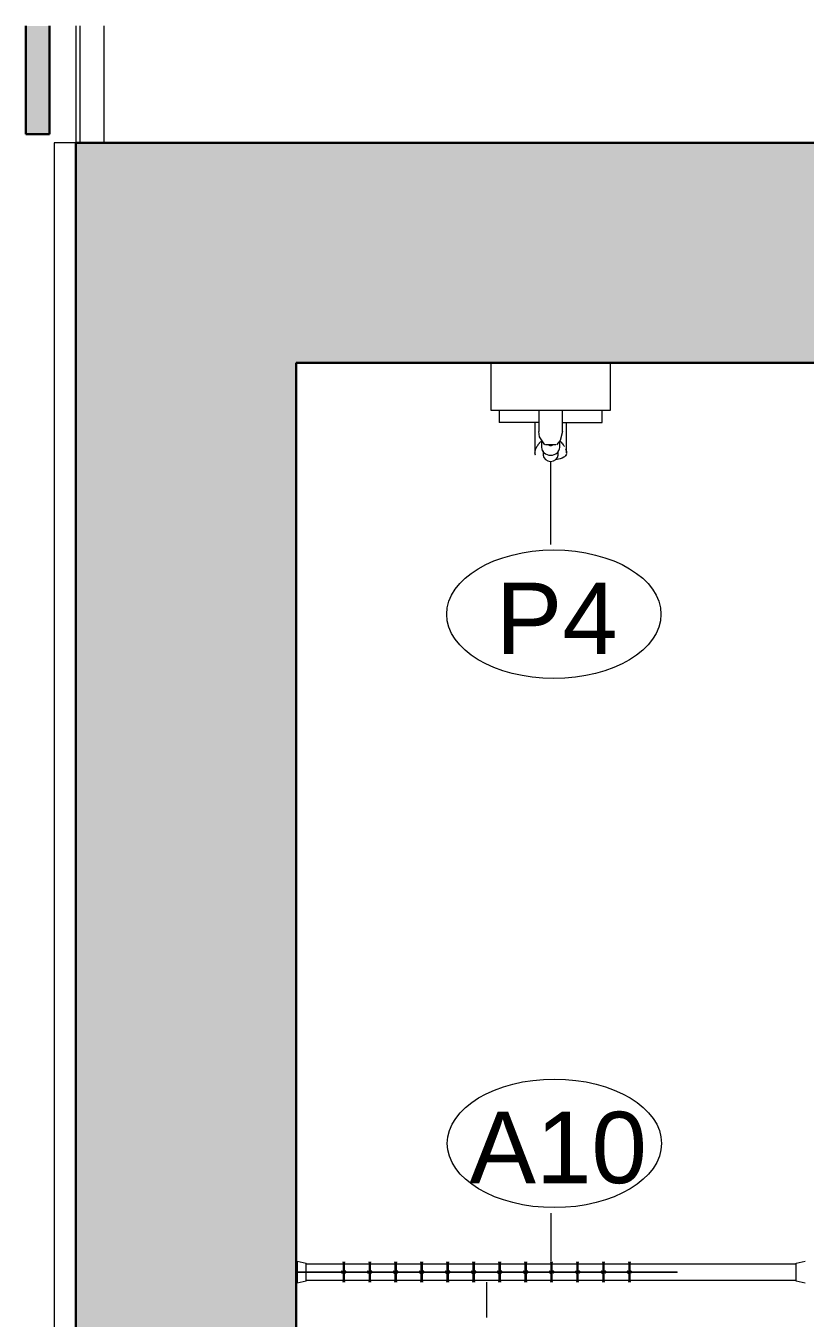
# Model space of a CAD drawing. Header units: inches. Extents: x 828 to 2906, y -227 to 506.
# Drawn here: x 1849.2 to 1898.3, y 406.8 to 488.3 of the extents above; entities that cross this region are included whole.
import ezdxf

# ---------------------------------------------------------------- set-up
doc = ezdxf.new("R2010")
doc.units = ezdxf.units.IN
doc.header["$MEASUREMENT"] = 0
for name, color, linetype, lineweight in [('A-FLOR', 192, 'Continuous', 18), ('A-FLOR-HRAL', 11, 'Continuous', 9), ('A-WALL', 113, 'Continuous', 18), ('A-WALL-PATT', 111, 'Continuous', 18), ('G-IMPT', 8, 'Continuous', 9), ('P-SANR-FIXT', 6, 'Continuous', 9), ('P-SANR-FIXT-IDEN', 2, 'Continuous', 9)]:
    doc.layers.add(name, color=color, linetype=linetype, lineweight=lineweight)
doc.styles.add('Swis721 Lt BT', font='swissl.ttf', dxfattribs={"height": 4.5})

# ---------------------------------------------------------------- blocks, each defined once
blk = doc.blocks.new('458B-T - 458B-T-7097719-FIRST FLOOR CONSTRUCTION - TOILETS AND SHOWERS 118')
at = {"layer": 'G-IMPT'}
for p, q in [((-1008.663, 464.036), (-1008.663, 463.286)), ((-1002.163, 463.286), (-1002.163, 464.036)), ((-1006.176, 463.286), (-1008.663, 463.286)), ((-1006.42, 463.286), (-1006.42, 461.375)), ((-1004.65, 463.286), (-1002.163, 463.286)), ((-1004.405, 461.372), (-1004.405, 463.286))]:
    blk.add_line(p, q, dxfattribs=at)
at = {"layer": 'G-IMPT', "flags": 128}
blk.add_lwpolyline([(-1004.413, 461.271), (-1004.431, 461.224), (-1004.449, 461.198), (-1004.457, 461.189), (-1004.466, 461.18), (-1004.476, 461.17), (-1004.487, 461.159), (-1004.5, 461.148), (-1004.515, 461.137), (-1004.549, 461.113), (-1004.59, 461.087), (-1004.692, 461.035), (-1004.821, 460.986), (-1005.118, 460.926)], dxfattribs=at)
at = {"layer": 'G-IMPT'}
for points, knots in [([(-1006.144, 461.948), (-1006.155, 461.935), (-1006.178, 461.907), (-1006.223, 461.848), (-1006.277, 461.769), (-1006.331, 461.675), (-1006.369, 461.593), (-1006.397, 461.521), (-1006.414, 461.454), (-1006.421, 461.395), (-1006.42, 461.345), (-1006.415, 461.309), (-1006.41, 461.291), (-1006.407, 461.282), (-1006.406, 461.281)], [-0.5714286, -0.5714286, -0.5714286, -0.5714286, -0.5535714, -0.5357143, -0.5, -0.4642857, -0.4285714, -0.3928571, -0.3571429, -0.3214286, -0.2857143, -0.25, -0.2142857, -0.2098497, -0.2098497, -0.2098497, -0.2098497]), ([(-1005.98, 462.128), (-1005.987, 462.121), (-1006.019, 462.089), (-1006.063, 462.042), (-1006.11, 461.989), (-1006.132, 461.962), (-1006.144, 461.949)], [-0.65409006, -0.65409006, -0.65409006, -0.65409006, -0.64285714, -0.60714286, -0.58928571, -0.57168036, -0.57168036, -0.57168036, -0.57168036]), ([(-1004.843, 462.129), (-1004.828, 462.115), (-1004.783, 462.07), (-1004.706, 461.984), (-1004.634, 461.892), (-1004.584, 461.821), (-1004.562, 461.787), (-1004.551, 461.77)], [-0.6462169, -0.6462169, -0.6462169, -0.6462169, -0.625, -0.5833333, -0.5416667, -0.5208333, -0.5, -0.5, -0.5, -0.5]), ([(-1006.405, 461.277), (-1006.403, 461.272), (-1006.399, 461.264), (-1006.393, 461.253), (-1006.388, 461.245), (-1006.386, 461.241)], [-0.20302465, -0.20302465, -0.20302465, -0.20302465, -0.17857143, -0.16071429, -0.14285714, -0.14285714, -0.14285714, -0.14285714]), ([(-1004.441, 461.241), (-1004.443, 461.237), (-1004.452, 461.223), (-1004.465, 461.208), (-1004.476, 461.196), (-1004.479, 461.194)], [-0.14089311, -0.14089311, -0.14089311, -0.14089311, -0.125, -0.08333333, -0.07192385, -0.07192385, -0.07192385, -0.07192385]), ([(-1004.468, 461.617), (-1004.461, 461.6), (-1004.439, 461.549), (-1004.415, 461.473), (-1004.405, 461.4), (-1004.405, 461.356), (-1004.408, 461.335), (-1004.409, 461.327)], [-0.4378238, -0.4378238, -0.4378238, -0.4378238, -0.4166667, -0.375, -0.3333333, -0.2916667, -0.2611706, -0.2611706, -0.2611706, -0.2611706])]:
    blk.add_open_spline(points, degree=3, knots=knots, dxfattribs=at)
blk.add_open_spline([(-1004.419, 461.287), (-1004.422, 461.278), (-1004.426, 461.269), (-1004.43, 461.26)], degree=3, dxfattribs=at)
at = {"layer": 'P-SANR-FIXT'}
for p, q in [((-1009.163, 464.036), (-1009.163, 467.036)), ((-1001.663, 467.036), (-1001.663, 464.036)), ((-1001.663, 464.036), (-1009.163, 464.036)), ((-1006.164, 464.036), (-1006.164, 462.716)), ((-1004.662, 462.716), (-1004.662, 464.036)), ((-1005.982, 462.115), (-1005.982, 461.708)), ((-1005.762, 461.919), (-1005.788, 461.874)), ((-1005.413, 461.874), (-1005.738, 461.874)), ((-1005.088, 461.874), (-1005.413, 461.874)), ((-1004.844, 461.708), (-1004.844, 462.114)), ((-1005.876, 461.485), (-1005.876, 461.223)), ((-1004.95, 461.223), (-1004.95, 461.485))]:
    blk.add_line(p, q, dxfattribs=at)
at = {"layer": 'P-SANR-FIXT', "flags": 128}
for points in [[(-1005.788, 461.874), (-1006.112, 462.378), (-1006.164, 462.716)], [(-1004.662, 462.716), (-1004.821, 462.138), (-1005.038, 461.874)]]:
    blk.add_lwpolyline(points, dxfattribs=at)
at = {"layer": 'P-SANR-FIXT'}
for centre, major_axis, start_param, end_param in [((-1005.413, 462.328), (-0.569, 0), 1.357715, 1.570796), ((-1005.413, 462.339), (0.547, 0), 4.666888, 4.712389), ((-1005.413, 462.339), (0.547, 0), 4.712389, 4.75789), ((-1005.413, 462.328), (0.569, 0), 4.712389, 4.92547), ((-1005.413, 461.708), (0.569, 0), 3.141593, 4.712389), ((-1005.413, 461.223), (0.463, 0), 3.141593, 4.712389), ((-1005.413, 461.708), (0.569, 0), 4.712389, 6.283185), ((-1005.413, 461.223), (0.463, 0), 4.712389, 6.283185)]:
    blk.add_ellipse(centre, major_axis=major_axis, ratio=0.866148, start_param=start_param, end_param=end_param, dxfattribs=at)
blk = doc.blocks.new('Top Rail Type - Top Rail_Internal_-7164029-FIRST FLOOR CONSTRUCTION - TOILETS AND SHOWERS 118')
at = {"layer": 'A-FLOR-HRAL'}
for p, q in [((-1035.072, 488.279), (-1035.072, 480.911)), ((-1033.572, 488.279), (-1033.572, 480.911))]:
    blk.add_line(p, q, dxfattribs=at)
blk = doc.blocks.new('Accessory_Shower_Bobrick_Vinyl-Shower-Curtain - 70 Wide-7268769-FIRST FLOOR CONSTRUCTION - TOILETS AND SHOWERS 118')
at = {"layer": 'P-SANR-FIXT'}
for p, q in [((-12, 0.016), (-9.044, 0.016)), ((-9.137, 0.057), (-9.137, 0.016)), ((-9.137, 0.057), (-9.046, 0.057)), ((-9.119, 0.057), (-9.137, 0.057)), ((-9.046, 0.608), (-9.046, 0.652)), ((-9.046, 0.608), (-9.046, 0.501)), ((-9.046, 0.415), (-9.046, 0.143)), ((-8.964, 0.057), (-8.863, 0.057)), ((-8.957, 0.016), (-7.408, 0.016)), ((-8.953, 0.652), (-8.953, 0.608)), ((-8.953, 0.113), (-8.953, 0.608)), ((-8.953, 0.113), (-8.953, 0.055)), ((-8.863, 0.057), (-8.881, 0.057)), ((-8.863, 0.016), (-8.863, 0.057)), ((-7.501, 0.057), (-7.501, 0.016)), ((-7.501, 0.057), (-7.41, 0.057)), ((-7.483, 0.057), (-7.501, 0.057)), ((-7.41, 0.608), (-7.41, 0.652)), ((-7.41, 0.608), (-7.41, 0.501)), ((-7.41, 0.415), (-7.41, 0.143)), ((-7.327, 0.057), (-7.226, 0.057)), ((-7.32, 0.016), (-5.772, 0.016)), ((-7.316, 0.652), (-7.316, 0.608)), ((-7.316, 0.113), (-7.316, 0.608)), ((-7.316, 0.113), (-7.316, 0.055)), ((-7.226, 0.057), (-7.245, 0.057)), ((-7.226, 0.016), (-7.226, 0.057)), ((-5.865, 0.057), (-5.865, 0.016)), ((-5.865, 0.057), (-5.773, 0.057)), ((-5.846, 0.057), (-5.865, 0.057)), ((-5.774, 0.608), (-5.774, 0.652)), ((-5.774, 0.608), (-5.774, 0.501)), ((-5.774, 0.415), (-5.774, 0.143)), ((-5.691, 0.057), (-5.59, 0.057)), ((-5.684, 0.016), (-4.135, 0.016)), ((-5.68, 0.652), (-5.68, 0.608)), ((-5.68, 0.113), (-5.68, 0.608)), ((-5.68, 0.113), (-5.68, 0.055)), ((-5.59, 0.057), (-5.608, 0.057)), ((-5.59, 0.016), (-5.59, 0.057)), ((-4.228, 0.057), (-4.228, 0.016)), ((-4.228, 0.057), (-4.137, 0.057)), ((-4.21, 0.057), (-4.228, 0.057)), ((-4.137, 0.608), (-4.137, 0.652)), ((-4.137, 0.608), (-4.137, 0.501)), ((-4.137, 0.415), (-4.137, 0.143)), ((-4.055, 0.057), (-3.954, 0.057)), ((-4.048, 0.016), (-2.499, 0.016)), ((-4.043, 0.652), (-4.043, 0.608)), ((-4.043, 0.113), (-4.043, 0.608)), ((-4.043, 0.113), (-4.043, 0.055)), ((-3.954, 0.057), (-3.972, 0.057)), ((-3.954, 0.016), (-3.954, 0.057)), ((-2.592, 0.057), (-2.592, 0.016)), ((-2.592, 0.057), (-2.5, 0.057)), ((-2.573, 0.057), (-2.592, 0.057)), ((-2.501, 0.608), (-2.501, 0.652)), ((-2.501, 0.608), (-2.501, 0.501)), ((-2.501, 0.415), (-2.501, 0.143)), ((-2.418, 0.057), (-2.317, 0.057)), ((-2.411, 0.016), (-0.863, 0.016)), ((-2.407, 0.652), (-2.407, 0.608)), ((-2.407, 0.113), (-2.407, 0.608)), ((-2.407, 0.113), (-2.407, 0.055)), ((-2.317, 0.057), (-2.336, 0.057)), ((-2.317, 0.016), (-2.317, 0.057)), ((-0.955, 0.057), (-0.955, 0.016)), ((-0.955, 0.057), (-0.864, 0.057)), ((-0.937, 0.057), (-0.955, 0.057)), ((-0.865, 0.608), (-0.865, 0.652)), ((-0.865, 0.608), (-0.865, 0.501)), ((-0.865, 0.415), (-0.865, 0.143)), ((-0.782, 0.057), (-0.681, 0.057)), ((-0.775, 0.016), (0.774, 0.016)), ((-0.771, 0.652), (-0.771, 0.608)), ((-0.771, 0.113), (-0.771, 0.608)), ((-0.771, 0.113), (-0.771, 0.055)), ((-0.681, 0.057), (-0.699, 0.057)), ((-0.681, 0.016), (-0.681, 0.057)), ((0.681, 0.057), (0.681, 0.016)), ((0.681, 0.057), (0.772, 0.057)), ((0.699, 0.057), (0.681, 0.057)), ((0.772, 0.608), (0.772, 0.652)), ((0.772, 0.608), (0.772, 0.501)), ((0.772, 0.415), (0.772, 0.143)), ((0.854, 0.057), (0.955, 0.057)), ((0.861, 0.016), (2.41, 0.016)), ((0.866, 0.652), (0.866, 0.608)), ((0.866, 0.113), (0.866, 0.608)), ((0.866, 0.113), (0.866, 0.055)), ((0.955, 0.057), (0.937, 0.057)), ((0.955, 0.016), (0.955, 0.057)), ((2.317, 0.057), (2.317, 0.016)), ((2.317, 0.057), (2.409, 0.057)), ((2.336, 0.057), (2.317, 0.057)), ((2.408, 0.608), (2.408, 0.652)), ((2.408, 0.608), (2.408, 0.501)), ((2.408, 0.415), (2.408, 0.143)), ((2.491, 0.057), (2.592, 0.057)), ((2.498, 0.016), (4.047, 0.016)), ((2.502, 0.652), (2.502, 0.608)), ((2.502, 0.113), (2.502, 0.608)), ((2.502, 0.113), (2.502, 0.055)), ((2.592, 0.057), (2.573, 0.057)), ((2.592, 0.016), (2.592, 0.057)), ((3.954, 0.057), (3.954, 0.016)), ((3.954, 0.057), (4.045, 0.057)), ((3.972, 0.057), (3.954, 0.057)), ((4.045, 0.608), (4.045, 0.652)), ((4.045, 0.608), (4.045, 0.501)), ((4.045, 0.415), (4.045, 0.143)), ((4.127, 0.057), (4.228, 0.057)), ((4.138, 0.652), (4.138, 0.608)), ((4.138, 0.113), (4.138, 0.608)), ((4.138, 0.113), (4.138, 0.055)), ((4.152, 0.016), (5.683, 0.016)), ((4.228, 0.057), (4.21, 0.057)), ((4.228, 0.016), (4.228, 0.057)), ((5.59, 0.057), (5.59, 0.016)), ((5.59, 0.057), (5.681, 0.057)), ((5.608, 0.057), (5.59, 0.057)), ((5.681, 0.608), (5.681, 0.652)), ((5.681, 0.608), (5.681, 0.501)), ((5.681, 0.415), (5.681, 0.143)), ((5.763, 0.057), (5.865, 0.057)), ((5.771, 0.016), (7.319, 0.016)), ((5.775, 0.652), (5.775, 0.608)), ((5.775, 0.113), (5.775, 0.608)), ((5.775, 0.113), (5.775, 0.055)), ((5.865, 0.057), (5.846, 0.057)), ((5.865, 0.016), (5.865, 0.057)), ((7.226, 0.057), (7.226, 0.016)), ((7.226, 0.057), (7.318, 0.057)), ((7.245, 0.057), (7.226, 0.057)), ((7.317, 0.608), (7.317, 0.652)), ((7.317, 0.608), (7.317, 0.501)), ((7.317, 0.415), (7.317, 0.143)), ((7.4, 0.057), (7.501, 0.057)), ((7.407, 0.016), (8.956, 0.016)), ((7.411, 0.652), (7.411, 0.608)), ((7.411, 0.113), (7.411, 0.608)), ((7.411, 0.113), (7.411, 0.055)), ((7.501, 0.057), (7.483, 0.057)), ((7.501, 0.016), (7.501, 0.057)), ((8.863, 0.057), (8.863, 0.016)), ((8.863, 0.057), (8.954, 0.057)), ((8.881, 0.057), (8.863, 0.057)), ((8.954, 0.608), (8.954, 0.652)), ((8.954, 0.608), (8.954, 0.501)), ((8.954, 0.415), (8.954, 0.143)), ((9.036, 0.057), (9.137, 0.057)), ((9.043, 0.016), (12, 0.016)), ((9.047, 0.652), (9.047, 0.608)), ((9.047, 0.113), (9.047, 0.608)), ((9.047, 0.113), (9.047, 0.055)), ((9.137, 0.057), (9.119, 0.057)), ((9.137, 0.016), (9.137, 0.057)), ((12, -0.016), (12, 0.016)), ((-9.039, -0.016), (-12, -0.016)), ((-9.137, -0.016), (-9.137, -0.04)), ((-9.137, -0.04), (-9.119, -0.04)), ((-9.036, -0.04), (-9.137, -0.04)), ((-9.046, -0.095), (-9.046, -0.038)), ((-9.046, -0.095), (-9.046, -0.59)), ((-9.046, -0.634), (-9.046, -0.59)), ((-7.403, -0.016), (-8.958, -0.016)), ((-8.863, -0.04), (-8.953, -0.04)), ((-8.953, -0.397), (-8.953, -0.124)), ((-8.953, -0.59), (-8.953, -0.483)), ((-8.953, -0.59), (-8.953, -0.634)), ((-8.881, -0.04), (-8.863, -0.04)), ((-8.863, -0.04), (-8.863, -0.016)), ((-7.501, -0.016), (-7.501, -0.04)), ((-7.501, -0.04), (-7.483, -0.04)), ((-7.399, -0.04), (-7.501, -0.04)), ((-7.41, -0.095), (-7.41, -0.038)), ((-7.41, -0.095), (-7.41, -0.59)), ((-7.41, -0.634), (-7.41, -0.59)), ((-5.766, -0.016), (-7.321, -0.016)), ((-7.226, -0.04), (-7.317, -0.04)), ((-7.316, -0.397), (-7.316, -0.124)), ((-7.316, -0.59), (-7.316, -0.483)), ((-7.316, -0.59), (-7.316, -0.634)), ((-7.245, -0.04), (-7.226, -0.04)), ((-7.226, -0.04), (-7.226, -0.016)), ((-5.865, -0.016), (-5.865, -0.04)), ((-5.865, -0.04), (-5.846, -0.04)), ((-5.763, -0.04), (-5.865, -0.04)), ((-5.774, -0.095), (-5.774, -0.038)), ((-5.774, -0.095), (-5.774, -0.59)), ((-5.774, -0.634), (-5.774, -0.59)), ((-4.13, -0.016), (-5.685, -0.016)), ((-5.59, -0.04), (-5.68, -0.04)), ((-5.68, -0.397), (-5.68, -0.124)), ((-5.68, -0.59), (-5.68, -0.483)), ((-5.68, -0.59), (-5.68, -0.634)), ((-5.608, -0.04), (-5.59, -0.04)), ((-5.59, -0.04), (-5.59, -0.016)), ((-4.228, -0.016), (-4.228, -0.04)), ((-4.228, -0.04), (-4.21, -0.04)), ((-4.126, -0.04), (-4.228, -0.04)), ((-4.137, -0.095), (-4.137, -0.038)), ((-4.137, -0.095), (-4.137, -0.59)), ((-4.137, -0.634), (-4.137, -0.59)), ((-2.494, -0.016), (-4.049, -0.016)), ((-4.043, -0.397), (-4.043, -0.124)), ((-4.043, -0.59), (-4.043, -0.483)), ((-4.043, -0.59), (-4.043, -0.634)), ((-3.954, -0.04), (-4.024, -0.04)), ((-3.972, -0.04), (-3.954, -0.04)), ((-3.954, -0.04), (-3.954, -0.016)), ((-2.592, -0.016), (-2.592, -0.04)), ((-2.592, -0.04), (-2.573, -0.04)), ((-2.49, -0.04), (-2.592, -0.04)), ((-2.501, -0.095), (-2.501, -0.038)), ((-2.501, -0.095), (-2.501, -0.59)), ((-2.501, -0.634), (-2.501, -0.59)), ((-0.857, -0.016), (-2.412, -0.016)), ((-2.317, -0.04), (-2.408, -0.04)), ((-2.407, -0.397), (-2.407, -0.124)), ((-2.407, -0.59), (-2.407, -0.483)), ((-2.407, -0.59), (-2.407, -0.634)), ((-2.336, -0.04), (-2.317, -0.04)), ((-2.317, -0.04), (-2.317, -0.016)), ((-0.955, -0.016), (-0.955, -0.04)), ((-0.955, -0.04), (-0.937, -0.04)), ((-0.854, -0.04), (-0.955, -0.04)), ((-0.865, -0.095), (-0.865, -0.038)), ((-0.865, -0.095), (-0.865, -0.59)), ((-0.865, -0.634), (-0.865, -0.59)), ((0.779, -0.016), (-0.776, -0.016)), ((-0.681, -0.04), (-0.771, -0.04)), ((-0.771, -0.397), (-0.771, -0.124)), ((-0.771, -0.59), (-0.771, -0.483)), ((-0.771, -0.59), (-0.771, -0.634)), ((-0.699, -0.04), (-0.681, -0.04)), ((-0.681, -0.04), (-0.681, -0.016)), ((0.681, -0.016), (0.681, -0.04)), ((0.681, -0.04), (0.699, -0.04)), ((0.783, -0.04), (0.681, -0.04)), ((0.772, -0.095), (0.772, -0.038)), ((0.772, -0.095), (0.772, -0.59)), ((0.772, -0.634), (0.772, -0.59)), ((2.415, -0.016), (0.86, -0.016)), ((0.955, -0.04), (0.865, -0.04)), ((0.866, -0.397), (0.866, -0.124)), ((0.866, -0.59), (0.866, -0.483)), ((0.866, -0.59), (0.866, -0.634)), ((0.937, -0.04), (0.955, -0.04)), ((0.955, -0.04), (0.955, -0.016)), ((2.317, -0.016), (2.317, -0.04)), ((2.317, -0.04), (2.336, -0.04)), ((2.419, -0.04), (2.317, -0.04)), ((2.408, -0.095), (2.408, -0.038)), ((2.408, -0.095), (2.408, -0.59)), ((2.408, -0.634), (2.408, -0.59)), ((4.052, -0.016), (2.497, -0.016)), ((2.592, -0.04), (2.502, -0.04)), ((2.502, -0.397), (2.502, -0.124)), ((2.502, -0.59), (2.502, -0.483)), ((2.502, -0.59), (2.502, -0.634)), ((2.573, -0.04), (2.592, -0.04)), ((2.592, -0.04), (2.592, -0.016)), ((3.954, -0.016), (3.954, -0.04)), ((3.954, -0.04), (3.972, -0.04)), ((4.055, -0.04), (3.954, -0.04)), ((4.045, -0.095), (4.045, -0.038)), ((4.045, -0.095), (4.045, -0.59)), ((4.045, -0.634), (4.045, -0.59)), ((4.138, -0.397), (4.138, -0.124)), ((4.138, -0.59), (4.138, -0.483)), ((4.138, -0.59), (4.138, -0.634)), ((5.688, -0.016), (4.152, -0.016)), ((4.228, -0.04), (4.152, -0.04)), ((4.21, -0.04), (4.228, -0.04)), ((4.228, -0.04), (4.228, -0.016)), ((5.59, -0.016), (5.59, -0.04)), ((5.59, -0.04), (5.608, -0.04)), ((5.692, -0.04), (5.59, -0.04)), ((5.681, -0.095), (5.681, -0.038)), ((5.681, -0.095), (5.681, -0.59)), ((5.681, -0.634), (5.681, -0.59)), ((7.325, -0.016), (5.77, -0.016)), ((5.865, -0.04), (5.774, -0.04)), ((5.775, -0.397), (5.775, -0.124)), ((5.775, -0.59), (5.775, -0.483)), ((5.775, -0.59), (5.775, -0.634)), ((5.846, -0.04), (5.865, -0.04)), ((5.865, -0.04), (5.865, -0.016)), ((7.226, -0.016), (7.226, -0.04)), ((7.226, -0.04), (7.245, -0.04)), ((7.328, -0.04), (7.226, -0.04)), ((7.317, -0.095), (7.317, -0.038)), ((7.317, -0.095), (7.317, -0.59)), ((7.317, -0.634), (7.317, -0.59)), ((8.961, -0.016), (7.406, -0.016)), ((7.501, -0.04), (7.411, -0.04)), ((7.411, -0.397), (7.411, -0.124)), ((7.411, -0.59), (7.411, -0.483)), ((7.411, -0.59), (7.411, -0.634)), ((7.483, -0.04), (7.501, -0.04)), ((7.501, -0.04), (7.501, -0.016)), ((8.863, -0.016), (8.863, -0.04)), ((8.863, -0.04), (8.881, -0.04)), ((8.964, -0.04), (8.863, -0.04)), ((8.954, -0.095), (8.954, -0.038)), ((8.954, -0.095), (8.954, -0.59)), ((8.954, -0.634), (8.954, -0.59)), ((12, -0.016), (9.042, -0.016)), ((9.137, -0.04), (9.047, -0.04)), ((9.047, -0.397), (9.047, -0.124)), ((9.047, -0.59), (9.047, -0.483)), ((9.047, -0.59), (9.047, -0.634)), ((9.119, -0.04), (9.137, -0.04)), ((9.137, -0.04), (9.137, -0.016))]:
    blk.add_line(p, q, dxfattribs=at)
at = {"layer": 'P-SANR-FIXT', "flags": 128}
for points in [[(-9.046, 0.652), (-9.046, 0.496), (-9.046, 0.103), (-9.046, -0.335), (-9.046, -0.606), (-9.046, -0.634)], [(-8.953, -0.634), (-8.953, -0.478), (-8.953, -0.085), (-8.953, 0.353), (-8.953, 0.624), (-8.953, 0.652)], [(-7.41, 0.652), (-7.41, 0.496), (-7.41, 0.103), (-7.41, -0.335), (-7.41, -0.606), (-7.41, -0.634)], [(-7.316, -0.634), (-7.316, -0.478), (-7.316, -0.085), (-7.316, 0.353), (-7.316, 0.624), (-7.316, 0.652)], [(-5.774, 0.652), (-5.774, 0.496), (-5.774, 0.103), (-5.774, -0.335), (-5.774, -0.606), (-5.774, -0.634)], [(-5.68, -0.634), (-5.68, -0.478), (-5.68, -0.085), (-5.68, 0.353), (-5.68, 0.624), (-5.68, 0.652)], [(-4.137, 0.652), (-4.137, 0.496), (-4.137, 0.103), (-4.137, -0.335), (-4.137, -0.606), (-4.137, -0.634)], [(-4.043, -0.634), (-4.043, -0.478), (-4.043, -0.085), (-4.043, 0.353), (-4.043, 0.624), (-4.043, 0.652)], [(-2.501, 0.652), (-2.501, 0.496), (-2.501, 0.103), (-2.501, -0.335), (-2.501, -0.606), (-2.501, -0.634)], [(-2.407, -0.634), (-2.407, -0.478), (-2.407, -0.085), (-2.407, 0.353), (-2.407, 0.624), (-2.407, 0.652)], [(-0.865, 0.652), (-0.865, 0.496), (-0.865, 0.103), (-0.865, -0.335), (-0.865, -0.606), (-0.865, -0.634)], [(-0.771, -0.634), (-0.771, -0.478), (-0.771, -0.085), (-0.771, 0.353), (-0.771, 0.624), (-0.771, 0.652)], [(0.772, 0.652), (0.772, 0.496), (0.772, 0.103), (0.772, -0.335), (0.772, -0.606), (0.772, -0.634)], [(0.866, -0.634), (0.866, -0.478), (0.866, -0.085), (0.866, 0.353), (0.866, 0.624), (0.866, 0.652)], [(2.408, 0.652), (2.408, 0.496), (2.408, 0.103), (2.408, -0.335), (2.408, -0.606), (2.408, -0.634)], [(2.502, -0.634), (2.502, -0.478), (2.502, -0.085), (2.502, 0.353), (2.502, 0.624), (2.502, 0.652)], [(4.045, 0.652), (4.045, 0.496), (4.045, 0.103), (4.045, -0.335), (4.045, -0.606), (4.045, -0.634)], [(4.138, -0.634), (4.138, -0.478), (4.138, -0.085), (4.138, 0.353), (4.138, 0.624), (4.138, 0.652)], [(5.681, 0.652), (5.681, 0.496), (5.681, 0.103), (5.681, -0.335), (5.681, -0.606), (5.681, -0.634)], [(5.775, -0.634), (5.775, -0.478), (5.775, -0.085), (5.775, 0.353), (5.775, 0.624), (5.775, 0.652)], [(7.317, 0.652), (7.317, 0.496), (7.317, 0.103), (7.317, -0.335), (7.317, -0.606), (7.317, -0.634)], [(7.411, -0.634), (7.411, -0.478), (7.411, -0.085), (7.411, 0.353), (7.411, 0.624), (7.411, 0.652)], [(8.954, 0.652), (8.954, 0.496), (8.954, 0.103), (8.954, -0.335), (8.954, -0.606), (8.954, -0.634)], [(9.047, -0.634), (9.047, -0.478), (9.047, -0.085), (9.047, 0.353), (9.047, 0.624), (9.047, 0.652)]]:
    blk.add_lwpolyline(points, dxfattribs=at)
blk = doc.blocks.new('Accessory_Shower_Bobrick_B-207 - 72W-7280602-FIRST FLOOR CONSTRUCTION - TOILETS AND SHOWERS 118')
at = {"layer": 'P-SANR-FIXT'}
for p, q in [((-1021.379, 410.411), (-1020.816, 410.294)), ((-1021.379, 410.411), (-1021.379, 409.741)), ((-1021.379, 409.706), (-1021.379, 409.036)), ((-1020.816, 409.741), (-1020.816, 410.294)), ((-1018.492, 410.223), (-1020.816, 410.223)), ((-1020.816, 409.153), (-1020.816, 409.706)), ((-1016.856, 410.223), (-1018.406, 410.223)), ((-1015.219, 410.223), (-1016.77, 410.223)), ((-1013.583, 410.223), (-1015.133, 410.223)), ((-1011.947, 410.223), (-1013.497, 410.223)), ((-1010.31, 410.223), (-1011.86, 410.223)), ((-1008.674, 410.223), (-1010.224, 410.223)), ((-1007.037, 410.223), (-1008.588, 410.223)), ((-1005.401, 410.223), (-1006.951, 410.223)), ((-1003.765, 410.223), (-1005.295, 410.223)), ((-1002.128, 410.223), (-1003.679, 410.223)), ((-1000.492, 410.223), (-1002.042, 410.223)), ((-989.941, 410.223), (-1000.406, 410.223)), ((-989.941, 410.294), (-989.379, 410.411)), ((-989.941, 409.153), (-989.941, 410.294)), ((-1020.816, 409.153), (-1021.379, 409.036)), ((-1020.816, 409.223), (-1018.487, 409.223)), ((-1018.402, 409.223), (-1016.851, 409.223)), ((-1016.765, 409.223), (-1015.214, 409.223)), ((-1015.129, 409.223), (-1013.578, 409.223)), ((-1013.492, 409.223), (-1011.942, 409.223)), ((-1011.856, 409.223), (-1010.305, 409.223)), ((-1010.22, 409.223), (-1008.669, 409.223)), ((-1008.583, 409.223), (-1007.033, 409.223)), ((-1006.947, 409.223), (-1005.396, 409.223)), ((-1005.311, 409.223), (-1003.76, 409.223)), ((-1003.674, 409.223), (-1002.123, 409.223)), ((-1002.038, 409.223), (-1000.487, 409.223)), ((-1000.402, 409.223), (-989.941, 409.223)), ((-989.379, 409.036), (-989.941, 409.153))]:
    blk.add_line(p, q, dxfattribs=at)
blk = doc.blocks.new('Plumbing Equipment Tag - Standard-3394155-FIRST FLOOR CONSTRUCTION - TOILETS AND SHOWERS 118')
at = {"layer": 'P-SANR-FIXT-IDEN'}
blk.add_ellipse((-0.0499, 0.0037), major_axis=(-0.1406, 0), ratio=0.600473, dxfattribs=at)

msp = doc.modelspace()

# ---------------------------------------------------------------- hatches: boundary and pattern name
at = {"layer": 'A-WALL-PATT', "lineweight": 9}
for points in [[(1850.658, 481.443), (1850.658, 488.279), (1849.158, 488.279), (1849.158, 481.443)], [(1877.23, 467.036), (1975.339, 467.036), (1975.339, 480.911), (1866.188, 480.911), (1866.188, 467.036)]]:
    msp.add_hatch(color=7, dxfattribs=at).paths.add_polyline_path(points, flags=0)
at = {"layer": 'A-WALL-PATT'}
msp.add_hatch(color=10, dxfattribs=at).paths.add_polyline_path([(1852.313, 204.083), (1866.188, 204.083), (1866.188, 480.911), (1852.313, 480.911), (1852.313, 221.845)], flags=0)

# ---------------------------------------------------------------- linework, layer by layer
at = {"layer": 'A-FLOR'}
for p, q in [((1852.313, 488.279), (1852.313, 480.911)), ((1850.938, 480.911), (1850.938, 204.083)), ((1852.313, 480.911), (1850.938, 480.911))]:
    msp.add_line(p, q, dxfattribs=at)
at = {"layer": 'A-WALL', "color": 8, "lineweight": 30}
for p, q in [((1849.158, 488.279), (1849.158, 481.443)), ((1850.658, 481.443), (1850.658, 488.279)), ((1849.158, 481.443), (1850.658, 481.443)), ((1852.313, 480.911), (1852.313, 204.083)), ((1975.339, 480.911), (1852.313, 480.911)), ((1866.188, 218.358), (1866.188, 467.036)), ((1866.188, 467.036), (1963.892, 467.036))]:
    msp.add_line(p, q, dxfattribs=at)
at = {"layer": 'P-SANR-FIXT-IDEN'}
for p, q in [((1882.222, 460.822), (1882.222, 455.597)), ((1882.256, 410.411), (1882.256, 413.445)), ((1878.188, 409.09), (1878.188, 406.87))]:
    msp.add_line(p, q, dxfattribs=at)

# ---------------------------------------------------------------- block references
at = {"layer": 'A-FLOR-HRAL'}
msp.add_blockref('Top Rail Type - Top Rail_Internal_-7164029-FIRST FLOOR CONSTRUCTION - TOILETS AND SHOWERS 118', (2887.635, 0), dxfattribs=at)
at = {"layer": 'P-SANR-FIXT'}
for name, p in [('458B-T - 458B-T-7097719-FIRST FLOOR CONSTRUCTION - TOILETS AND SHOWERS 118', (2887.635, 0)), ('Accessory_Shower_Bobrick_Vinyl-Shower-Curtain - 70 Wide-7268769-FIRST FLOOR CONSTRUCTION - TOILETS AND SHOWERS 118', (1878.188, 409.723)), ('Accessory_Shower_Bobrick_B-207 - 72W-7280602-FIRST FLOOR CONSTRUCTION - TOILETS AND SHOWERS 118', (2887.635, 0))]:
    msp.add_blockref(name, p, dxfattribs=at)
at = {"layer": 'P-SANR-FIXT-IDEN', "xscale": 47.99999999999997, "yscale": 47.99999999999997, "zscale": 47.99999999999997}
for p in [(1884.82, 451.015), (1884.854, 417.667)]:
    msp.add_blockref('Plumbing Equipment Tag - Standard-3394155-FIRST FLOOR CONSTRUCTION - TOILETS AND SHOWERS 118', p, dxfattribs=at)

# ---------------------------------------------------------------- texts
at = {"layer": 'P-SANR-FIXT-IDEN', "char_height": 4.5, "attachment_point": 1, "style": 'Swis721 Lt BT'}
for s, insert, width in [('P4', (1878.761, 453.182), 8.787), ('A10', (1877.103, 419.835), 12.8775)]:
    msp.add_mtext(s, dxfattribs=dict(at, insert=insert, width=width))

doc.saveas('drawing.dxf')
